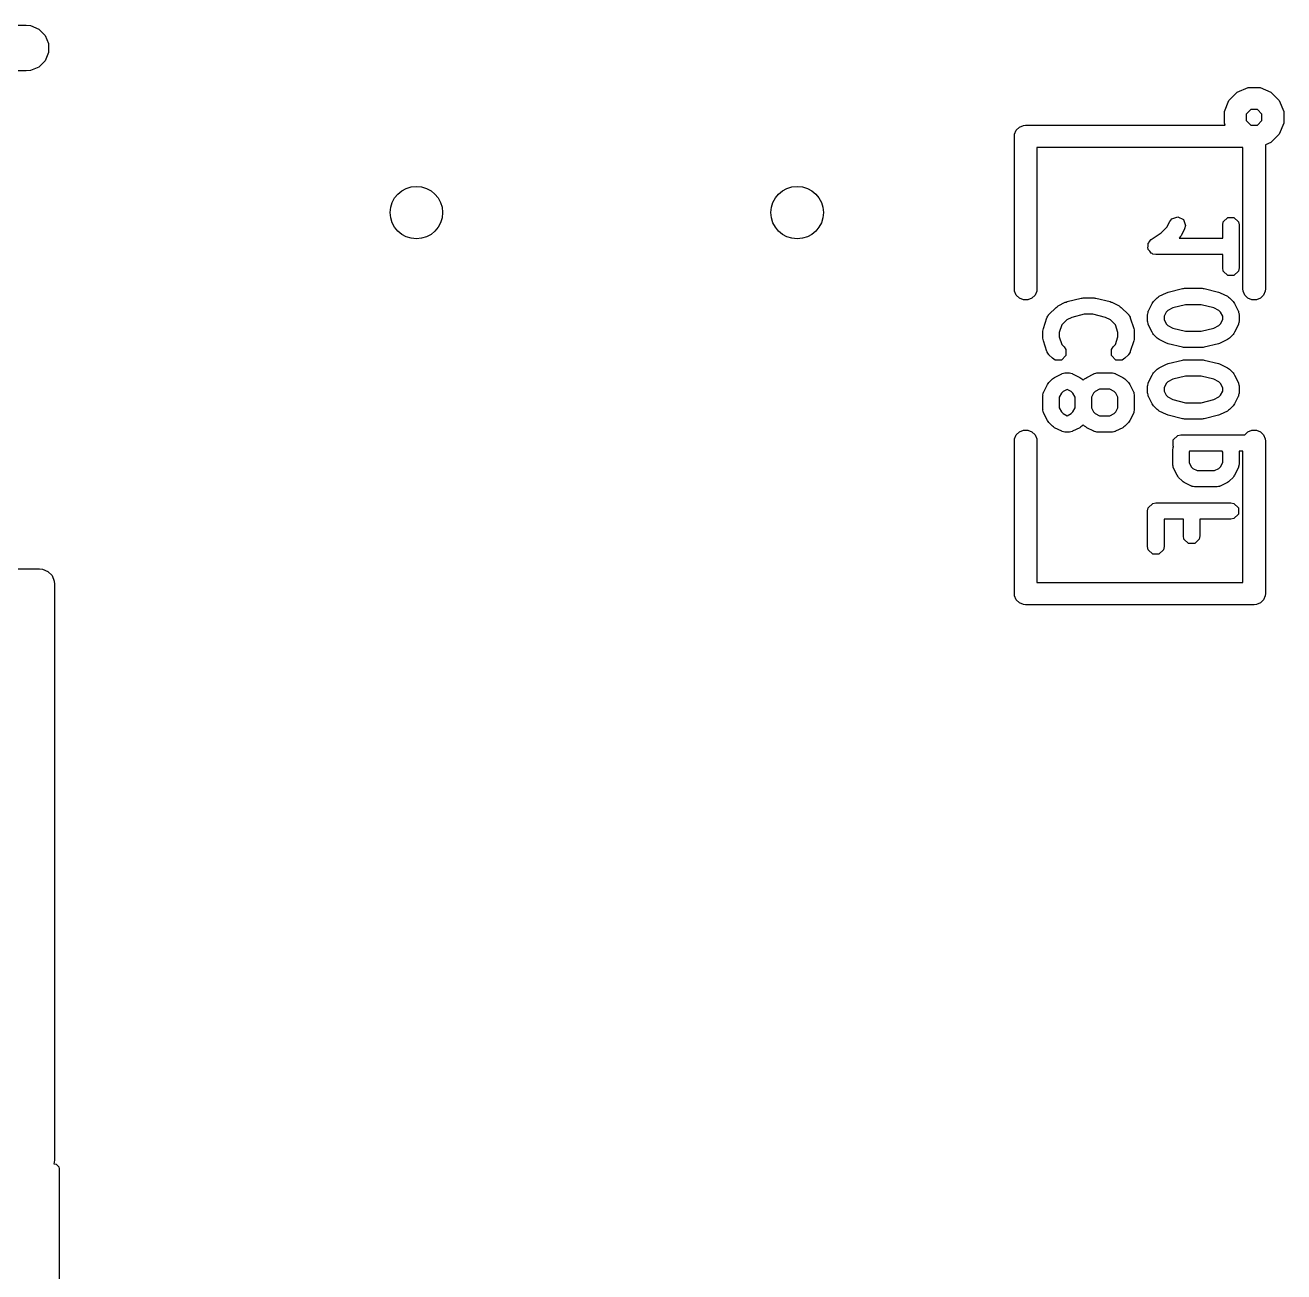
# Model space of a CAD drawing. Extents: x 0.09 to 1.86, y 0.03 to 1.46.
# Drawn here: x 1.2473 to 1.5778, y 0.752 to 1.0792 of the extents above; entities that cross this region are included whole.
import ezdxf

# ---------------------------------------------------------------- set-up
doc = ezdxf.new("R2010")
doc.units = 0
doc.header["$MEASUREMENT"] = 0
doc.layers.add('BLACK', color=7, linetype='CONTINUOUS')

msp = doc.modelspace()

# ---------------------------------------------------------------- linework, layer by layer
at = {"layer": 'BLACK', "linetype": 'CONTINUOUS'}
for p, q in [((1.23068, 1.0792), (1.24753, 1.0792)), ((1.24753, 1.0792), (1.2487, 1.07908)), ((1.2487, 1.07908), (1.25087, 1.07819)), ((1.25087, 1.07819), (1.25252, 1.07653)), ((1.25252, 1.07653), (1.25342, 1.07437)), ((1.25342, 1.07437), (1.25342, 1.07203)), ((1.25342, 1.07203), (1.25252, 1.06987)), ((1.25087, 1.06821), (1.2487, 1.06732)), ((1.25252, 1.06987), (1.25087, 1.06821)), ((1.24753, 1.0672), (1.23068, 1.0672)), ((1.2487, 1.06732), (1.24753, 1.0672)), ((1.56339, 1.05942), (1.56558, 1.06161)), ((1.56558, 1.06161), (1.56845, 1.0628)), ((1.56845, 1.0628), (1.57155, 1.0628)), ((1.57155, 1.0628), (1.57442, 1.06161)), ((1.57442, 1.06161), (1.57661, 1.05942)), ((1.5622, 1.05655), (1.56339, 1.05942)), ((1.57661, 1.05942), (1.5778, 1.05655)), ((1.5622, 1.05585), (1.5622, 1.05655)), ((1.5622, 1.05345), (1.5622, 1.05585)), ((1.56915, 1.05705), (1.56795, 1.05585)), ((1.56795, 1.05585), (1.56795, 1.05415)), ((1.57085, 1.05705), (1.56915, 1.05705)), ((1.57205, 1.05585), (1.57085, 1.05705)), ((1.57205, 1.05415), (1.57205, 1.05585)), ((1.5778, 1.05655), (1.5778, 1.05345)), ((1.5071, 1.05058), (1.50754, 1.05164)), ((1.50754, 1.05164), (1.50836, 1.05246)), ((1.50836, 1.05246), (1.50942, 1.0529)), ((1.50942, 1.0529), (1.51, 1.05295)), ((1.51, 1.05295), (1.56241, 1.05295)), ((1.56241, 1.05295), (1.5622, 1.05345)), ((1.56795, 1.05415), (1.56915, 1.05295)), ((1.56915, 1.05295), (1.57085, 1.05295)), ((1.57085, 1.05295), (1.57205, 1.05415)), ((1.5778, 1.05345), (1.57661, 1.05058)), ((1.50705, 1.05), (1.5071, 1.05058)), ((1.50705, 1.01), (1.50705, 1.05)), ((1.57442, 1.04839), (1.57295, 1.04778)), ((1.57661, 1.05058), (1.57442, 1.04839)), ((1.56705, 1.04705), (1.51295, 1.04705)), ((1.51295, 1.04705), (1.51295, 1.01)), ((1.56705, 1.01), (1.56705, 1.04705)), ((1.57295, 1.04778), (1.57295, 1.01)), ((1.5479, 1.02771), (1.54841, 1.02837)), ((1.54841, 1.02837), (1.54997, 1.02889)), ((1.54997, 1.02889), (1.55144, 1.02815)), ((1.55144, 1.02815), (1.55196, 1.02659)), ((1.5619, 1.02757), (1.56307, 1.02873)), ((1.56307, 1.02873), (1.56471, 1.02873)), ((1.56471, 1.02873), (1.56588, 1.02757)), ((1.543, 1.02291), (1.54563, 1.02466)), ((1.54563, 1.02466), (1.54711, 1.02614)), ((1.54711, 1.02614), (1.5479, 1.02771)), ((1.55174, 1.02578), (1.5508, 1.02391)), ((1.55196, 1.02659), (1.55174, 1.02578)), ((1.56174, 1.02675), (1.5619, 1.02757)), ((1.56174, 1.02327), (1.56174, 1.02675)), ((1.56588, 1.02757), (1.56604, 1.02675)), ((1.56604, 1.02675), (1.56604, 1.01549)), ((1.5422, 1.02194), (1.54236, 1.0221)), ((1.5422, 1.02131), (1.5422, 1.02194)), ((1.54236, 1.0221), (1.5424, 1.02231)), ((1.5424, 1.02231), (1.543, 1.02291)), ((1.5504, 1.02335), (1.55032, 1.02327)), ((1.55032, 1.02327), (1.56174, 1.02327)), ((1.55059, 1.02364), (1.5504, 1.02335)), ((1.5508, 1.02391), (1.55059, 1.02364)), ((1.54208, 1.0207), (1.5422, 1.02131)), ((1.5422, 1.02052), (1.54208, 1.0207)), ((1.5422, 1.02029), (1.5422, 1.02052)), ((1.54265, 1.01985), (1.5422, 1.02029)), ((1.54299, 1.01933), (1.54265, 1.01985)), ((1.54321, 1.01929), (1.54299, 1.01933)), ((1.54337, 1.01913), (1.54321, 1.01929)), ((1.54419, 1.01897), (1.54337, 1.01913)), ((1.56174, 1.01897), (1.54419, 1.01897)), ((1.56174, 1.01549), (1.56174, 1.01897)), ((1.5619, 1.01467), (1.56174, 1.01549)), ((1.56604, 1.01549), (1.56588, 1.01467)), ((1.56307, 1.0135), (1.5619, 1.01467)), ((1.56471, 1.0135), (1.56307, 1.0135)), ((1.56588, 1.01467), (1.56471, 1.0135)), ((1.5071, 1.00942), (1.50705, 1.01)), ((1.50754, 1.00836), (1.5071, 1.00942)), ((1.50836, 1.00754), (1.50754, 1.00836)), ((1.51246, 1.00836), (1.51164, 1.00754)), ((1.5129, 1.00942), (1.51246, 1.00836)), ((1.51295, 1.01), (1.5129, 1.00942)), ((1.5451, 1.00803), (1.54698, 1.00897)), ((1.54698, 1.00897), (1.54721, 1.00903)), ((1.54721, 1.00903), (1.54742, 1.00913)), ((1.54742, 1.00913), (1.55117, 1.01007)), ((1.55117, 1.01007), (1.55144, 1.01008)), ((1.55144, 1.01008), (1.55169, 1.01013)), ((1.55169, 1.01013), (1.55639, 1.01013)), ((1.55639, 1.01013), (1.55664, 1.01008)), ((1.55664, 1.01008), (1.55691, 1.01007)), ((1.55691, 1.01007), (1.56066, 1.00913)), ((1.56066, 1.00913), (1.56087, 1.00903)), ((1.56087, 1.00903), (1.5611, 1.00897)), ((1.5611, 1.00897), (1.56298, 1.00803)), ((1.5671, 1.00942), (1.56705, 1.01)), ((1.56754, 1.00836), (1.5671, 1.00942)), ((1.56836, 1.00754), (1.56754, 1.00836)), ((1.57246, 1.00836), (1.57164, 1.00754)), ((1.5729, 1.00942), (1.57246, 1.00836)), ((1.57295, 1.01), (1.5729, 1.00942)), ((1.50942, 1.0071), (1.50836, 1.00754)), ((1.51058, 1.0071), (1.50942, 1.0071)), ((1.51164, 1.00754), (1.51058, 1.0071)), ((1.51611, 1.00325), (1.51798, 1.00512)), ((1.51798, 1.00512), (1.51827, 1.00531)), ((1.51827, 1.00531), (1.51854, 1.00553)), ((1.51854, 1.00553), (1.52042, 1.00646)), ((1.52042, 1.00646), (1.52065, 1.00653)), ((1.52065, 1.00653), (1.52086, 1.00663)), ((1.52086, 1.00663), (1.52461, 1.00756)), ((1.52461, 1.00756), (1.52487, 1.00758)), ((1.52487, 1.00758), (1.52513, 1.00763)), ((1.52513, 1.00763), (1.52795, 1.00763)), ((1.52795, 1.00763), (1.52821, 1.00758)), ((1.52821, 1.00758), (1.52847, 1.00756)), ((1.52847, 1.00756), (1.53222, 1.00663)), ((1.53222, 1.00663), (1.53243, 1.00653)), ((1.53243, 1.00653), (1.53266, 1.00646)), ((1.53266, 1.00646), (1.53454, 1.00553)), ((1.53454, 1.00553), (1.53481, 1.00531)), ((1.53481, 1.00531), (1.5351, 1.00512)), ((1.5351, 1.00512), (1.53697, 1.00325)), ((1.54227, 1.00425), (1.54321, 1.00613)), ((1.54321, 1.00613), (1.54342, 1.0064)), ((1.54342, 1.0064), (1.54361, 1.00669)), ((1.54361, 1.00669), (1.54455, 1.00763)), ((1.54455, 1.00763), (1.54483, 1.00782)), ((1.54483, 1.00782), (1.5451, 1.00803)), ((1.54869, 1.00502), (1.54734, 1.00434)), ((1.55196, 1.00583), (1.54869, 1.00502)), ((1.55612, 1.00583), (1.55196, 1.00583)), ((1.55939, 1.00502), (1.55612, 1.00583)), ((1.56074, 1.00434), (1.55939, 1.00502)), ((1.56298, 1.00803), (1.56325, 1.00782)), ((1.56325, 1.00782), (1.56353, 1.00763)), ((1.56353, 1.00763), (1.56447, 1.00669)), ((1.56447, 1.00669), (1.56466, 1.0064)), ((1.56466, 1.0064), (1.56487, 1.00613)), ((1.56487, 1.00613), (1.56581, 1.00425)), ((1.56942, 1.0071), (1.56836, 1.00754)), ((1.57058, 1.0071), (1.56942, 1.0071)), ((1.57164, 1.00754), (1.57058, 1.0071)), ((1.51465, 0.99959), (1.51559, 1.00241)), ((1.51559, 1.00241), (1.51564, 1.0025)), ((1.51564, 1.00255), (1.51583, 1.00284)), ((1.51564, 1.0025), (1.51564, 1.00255)), ((1.51583, 1.00284), (1.516, 1.00313)), ((1.516, 1.00313), (1.51605, 1.00316)), ((1.51605, 1.00316), (1.51611, 1.00325)), ((1.52078, 1.00184), (1.51951, 1.00056)), ((1.52213, 1.00251), (1.52078, 1.00184)), ((1.5254, 1.00333), (1.52213, 1.00251)), ((1.52768, 1.00333), (1.5254, 1.00333)), ((1.53095, 1.00251), (1.52768, 1.00333)), ((1.5323, 1.00184), (1.53095, 1.00251)), ((1.53357, 1.00056), (1.5323, 1.00184)), ((1.53697, 1.00325), (1.53703, 1.00316)), ((1.53703, 1.00316), (1.53708, 1.00313)), ((1.53708, 1.00313), (1.53725, 1.00284)), ((1.53725, 1.00284), (1.53744, 1.00255)), ((1.53744, 1.00255), (1.53744, 1.0025)), ((1.53744, 1.0025), (1.53749, 1.00241)), ((1.53749, 1.00241), (1.53843, 0.99959)), ((1.54204, 1.00329), (1.54206, 1.0034)), ((1.54204, 1.00142), (1.54204, 1.00329)), ((1.54205, 1.00345), (1.54214, 1.00378)), ((1.54206, 1.0034), (1.54205, 1.00345)), ((1.54214, 1.00378), (1.5422, 1.00412)), ((1.5422, 1.00412), (1.54224, 1.00415)), ((1.54224, 1.00415), (1.54227, 1.00425)), ((1.5469, 1.0039), (1.54634, 1.00279)), ((1.54634, 1.00279), (1.54634, 1.00192)), ((1.54634, 1.00192), (1.5469, 1.00081)), ((1.54734, 1.00434), (1.5469, 1.0039)), ((1.56118, 1.0039), (1.56074, 1.00434)), ((1.56174, 1.00279), (1.56118, 1.0039)), ((1.56118, 1.00081), (1.56174, 1.00192)), ((1.56174, 1.00192), (1.56174, 1.00279)), ((1.56581, 1.00425), (1.56584, 1.00415)), ((1.56584, 1.00415), (1.56588, 1.00412)), ((1.56588, 1.00412), (1.56594, 1.00378)), ((1.56594, 1.00378), (1.56603, 1.00345)), ((1.56603, 1.00345), (1.56602, 1.0034)), ((1.56602, 1.0034), (1.56604, 1.00329)), ((1.56604, 1.00329), (1.56604, 1.00142)), ((1.51454, 0.99891), (1.51461, 0.99925)), ((1.51454, 0.99704), (1.51454, 0.99891)), ((1.51461, 0.99925), (1.51465, 0.99959)), ((1.51951, 1.00056), (1.51884, 0.99856)), ((1.51884, 0.99856), (1.51884, 0.99738)), ((1.53424, 0.99856), (1.53357, 1.00056)), ((1.53424, 0.99738), (1.53424, 0.99856)), ((1.53843, 0.99959), (1.53847, 0.99925)), ((1.53847, 0.99925), (1.53854, 0.99891)), ((1.53854, 0.99891), (1.53854, 0.99704)), ((1.54206, 1.00131), (1.54204, 1.00142)), ((1.54205, 1.00126), (1.54206, 1.00131)), ((1.54214, 1.00093), (1.54205, 1.00126)), ((1.5422, 1.00059), (1.54214, 1.00093)), ((1.54224, 1.00056), (1.5422, 1.00059)), ((1.54227, 1.00046), (1.54224, 1.00056)), ((1.54321, 0.99858), (1.54227, 1.00046)), ((1.54342, 0.99831), (1.54321, 0.99858)), ((1.54361, 0.99802), (1.54342, 0.99831)), ((1.5469, 1.00081), (1.54734, 1.00037)), ((1.54734, 1.00037), (1.54869, 0.99969)), ((1.54869, 0.99969), (1.55196, 0.99888)), ((1.55196, 0.99888), (1.55612, 0.99888)), ((1.55612, 0.99888), (1.55939, 0.99969)), ((1.55939, 0.99969), (1.56074, 1.00037)), ((1.56074, 1.00037), (1.56118, 1.00081)), ((1.56466, 0.99831), (1.56447, 0.99802)), ((1.56487, 0.99858), (1.56466, 0.99831)), ((1.56581, 1.00046), (1.56487, 0.99858)), ((1.56584, 1.00056), (1.56581, 1.00046)), ((1.56588, 1.00059), (1.56584, 1.00056)), ((1.56594, 1.00093), (1.56588, 1.00059)), ((1.56603, 1.00126), (1.56594, 1.00093)), ((1.56604, 1.00142), (1.56602, 1.00131)), ((1.56602, 1.00131), (1.56603, 1.00126)), ((1.51461, 0.9967), (1.51454, 0.99704)), ((1.51465, 0.99636), (1.51461, 0.9967)), ((1.51559, 0.99354), (1.51465, 0.99636)), ((1.51884, 0.99738), (1.51951, 0.99538)), ((1.51951, 0.99538), (1.52009, 0.9948)), ((1.53299, 0.9948), (1.53357, 0.99538)), ((1.53357, 0.99538), (1.53424, 0.99738)), ((1.53843, 0.99636), (1.53749, 0.99354)), ((1.53847, 0.9967), (1.53843, 0.99636)), ((1.53854, 0.99704), (1.53847, 0.9967)), ((1.54455, 0.99708), (1.54361, 0.99802)), ((1.54483, 0.99689), (1.54455, 0.99708)), ((1.5451, 0.99668), (1.54483, 0.99689)), ((1.54698, 0.99574), (1.5451, 0.99668)), ((1.54721, 0.99568), (1.54698, 0.99574)), ((1.54742, 0.99558), (1.54721, 0.99568)), ((1.55117, 0.99464), (1.54742, 0.99558)), ((1.56066, 0.99558), (1.55691, 0.99464)), ((1.56087, 0.99568), (1.56066, 0.99558)), ((1.5611, 0.99574), (1.56087, 0.99568)), ((1.56298, 0.99668), (1.5611, 0.99574)), ((1.56325, 0.99689), (1.56298, 0.99668)), ((1.56353, 0.99708), (1.56325, 0.99689)), ((1.56447, 0.99802), (1.56353, 0.99708)), ((1.51564, 0.99345), (1.51559, 0.99354)), ((1.51564, 0.9934), (1.51564, 0.99345)), ((1.51583, 0.99311), (1.51564, 0.9934)), ((1.516, 0.99281), (1.51583, 0.99311)), ((1.51605, 0.99279), (1.516, 0.99281)), ((1.51611, 0.9927), (1.51605, 0.99279)), ((1.51705, 0.99176), (1.51611, 0.9927)), ((1.51774, 0.9913), (1.51705, 0.99176)), ((1.52055, 0.99246), (1.51939, 0.9913)), ((1.52009, 0.9948), (1.52055, 0.99411)), ((1.52055, 0.99411), (1.52055, 0.99246)), ((1.53253, 0.99411), (1.53299, 0.9948)), ((1.53253, 0.99246), (1.53253, 0.99411)), ((1.53369, 0.9913), (1.53253, 0.99246)), ((1.53603, 0.99176), (1.53534, 0.9913)), ((1.53697, 0.9927), (1.53603, 0.99176)), ((1.53703, 0.99279), (1.53697, 0.9927)), ((1.53708, 0.99281), (1.53703, 0.99279)), ((1.53725, 0.99311), (1.53708, 0.99281)), ((1.53744, 0.9934), (1.53725, 0.99311)), ((1.53749, 0.99354), (1.53744, 0.99345)), ((1.53744, 0.99345), (1.53744, 0.9934)), ((1.55144, 0.99463), (1.55117, 0.99464)), ((1.55169, 0.99458), (1.55144, 0.99463)), ((1.55639, 0.99458), (1.55169, 0.99458)), ((1.55664, 0.99463), (1.55639, 0.99458)), ((1.55691, 0.99464), (1.55664, 0.99463)), ((1.51939, 0.9913), (1.51774, 0.9913)), ((1.53534, 0.9913), (1.53369, 0.9913)), ((1.54361, 0.98793), (1.54455, 0.98887)), ((1.54455, 0.98887), (1.54483, 0.98906)), ((1.54483, 0.98906), (1.5451, 0.98927)), ((1.5451, 0.98927), (1.54698, 0.99021)), ((1.54698, 0.99021), (1.54721, 0.99027)), ((1.54721, 0.99027), (1.54742, 0.99037)), ((1.54742, 0.99037), (1.55117, 0.99131)), ((1.55117, 0.99131), (1.55144, 0.99132)), ((1.55144, 0.99132), (1.55169, 0.99137)), ((1.55169, 0.99137), (1.55639, 0.99137)), ((1.55639, 0.99137), (1.55664, 0.99132)), ((1.55664, 0.99132), (1.55691, 0.99131)), ((1.55691, 0.99131), (1.56066, 0.99037)), ((1.56066, 0.99037), (1.56087, 0.99027)), ((1.56087, 0.99027), (1.5611, 0.99021)), ((1.5611, 0.99021), (1.56298, 0.98927)), ((1.56298, 0.98927), (1.56325, 0.98906)), ((1.56325, 0.98906), (1.56353, 0.98887)), ((1.56353, 0.98887), (1.56447, 0.98793)), ((1.51571, 0.98486), (1.51592, 0.98514)), ((1.51592, 0.98514), (1.51611, 0.98542)), ((1.51611, 0.98542), (1.51705, 0.98636)), ((1.51705, 0.98636), (1.51733, 0.98655)), ((1.51733, 0.98655), (1.5176, 0.98676)), ((1.5176, 0.98676), (1.51948, 0.9877)), ((1.51948, 0.9877), (1.51958, 0.98773)), ((1.51958, 0.98773), (1.51962, 0.98776)), ((1.51962, 0.98776), (1.51996, 0.98783)), ((1.51996, 0.98783), (1.52029, 0.98792)), ((1.52029, 0.98792), (1.52034, 0.98791)), ((1.52034, 0.98791), (1.52044, 0.98793)), ((1.52044, 0.98793), (1.52138, 0.98793)), ((1.52138, 0.98793), (1.52149, 0.98791)), ((1.52149, 0.98791), (1.52153, 0.98792)), ((1.52153, 0.98792), (1.52187, 0.98783)), ((1.52187, 0.98783), (1.5222, 0.98776)), ((1.5222, 0.98776), (1.52224, 0.98773)), ((1.52224, 0.98773), (1.52234, 0.9877)), ((1.52234, 0.9877), (1.52422, 0.98676)), ((1.52422, 0.98676), (1.52449, 0.98655)), ((1.52449, 0.98655), (1.52478, 0.98636)), ((1.52478, 0.98636), (1.52513, 0.986)), ((1.52513, 0.986), (1.52549, 0.98636)), ((1.52549, 0.98636), (1.52578, 0.98655)), ((1.52578, 0.98655), (1.52605, 0.98676)), ((1.52605, 0.98676), (1.52792, 0.9877)), ((1.52792, 0.9877), (1.52803, 0.98773)), ((1.52803, 0.98773), (1.52806, 0.98776)), ((1.52806, 0.98776), (1.5284, 0.98783)), ((1.5284, 0.98783), (1.52873, 0.98792)), ((1.52873, 0.98792), (1.52878, 0.98791)), ((1.52878, 0.98791), (1.52889, 0.98793)), ((1.52889, 0.98793), (1.53264, 0.98793)), ((1.53264, 0.98793), (1.53274, 0.98791)), ((1.53274, 0.98791), (1.53279, 0.98792)), ((1.53279, 0.98792), (1.53312, 0.98783)), ((1.53312, 0.98783), (1.53346, 0.98776)), ((1.53346, 0.98776), (1.5335, 0.98773)), ((1.5335, 0.98773), (1.5336, 0.9877)), ((1.5336, 0.9877), (1.53548, 0.98676)), ((1.53548, 0.98676), (1.53575, 0.98655)), ((1.53575, 0.98655), (1.53603, 0.98636)), ((1.53603, 0.98636), (1.53697, 0.98542)), ((1.53697, 0.98542), (1.53716, 0.98514)), ((1.53716, 0.98514), (1.53737, 0.98486)), ((1.54205, 0.98468), (1.54214, 0.98502)), ((1.54214, 0.98502), (1.5422, 0.98535)), ((1.5422, 0.98535), (1.54224, 0.98539)), ((1.54224, 0.98539), (1.54227, 0.98549)), ((1.54227, 0.98549), (1.54321, 0.98737)), ((1.54321, 0.98737), (1.54342, 0.98764)), ((1.54342, 0.98764), (1.54361, 0.98793)), ((1.5469, 0.98513), (1.54634, 0.98402)), ((1.54734, 0.98558), (1.5469, 0.98513)), ((1.54869, 0.98625), (1.54734, 0.98558)), ((1.55196, 0.98707), (1.54869, 0.98625)), ((1.55612, 0.98707), (1.55196, 0.98707)), ((1.55939, 0.98625), (1.55612, 0.98707)), ((1.56074, 0.98558), (1.55939, 0.98625)), ((1.56118, 0.98513), (1.56074, 0.98558)), ((1.56174, 0.98402), (1.56118, 0.98513)), ((1.56447, 0.98793), (1.56466, 0.98764)), ((1.56466, 0.98764), (1.56487, 0.98737)), ((1.56487, 0.98737), (1.56581, 0.98549)), ((1.56581, 0.98549), (1.56584, 0.98539)), ((1.56584, 0.98539), (1.56588, 0.98535)), ((1.56588, 0.98535), (1.56594, 0.98502)), ((1.56594, 0.98502), (1.56603, 0.98468)), ((1.51454, 0.98203), (1.51456, 0.98213)), ((1.51454, 0.97827), (1.51454, 0.98203)), ((1.51455, 0.98218), (1.51464, 0.98251)), ((1.51456, 0.98213), (1.51455, 0.98218)), ((1.51464, 0.98251), (1.5147, 0.98285)), ((1.5147, 0.98285), (1.51474, 0.98288)), ((1.51474, 0.98288), (1.51477, 0.98299)), ((1.51477, 0.98299), (1.51571, 0.98486)), ((1.5194, 0.98263), (1.51884, 0.98152)), ((1.51984, 0.98307), (1.5194, 0.98263)), ((1.52091, 0.98361), (1.51984, 0.98307)), ((1.52198, 0.98307), (1.52091, 0.98361)), ((1.52243, 0.98263), (1.52198, 0.98307)), ((1.52298, 0.98152), (1.52243, 0.98263)), ((1.52784, 0.98263), (1.52728, 0.98152)), ((1.52828, 0.98307), (1.52784, 0.98263)), ((1.52939, 0.98363), (1.52828, 0.98307)), ((1.53213, 0.98363), (1.52939, 0.98363)), ((1.53324, 0.98307), (1.53213, 0.98363)), ((1.53368, 0.98263), (1.53324, 0.98307)), ((1.53424, 0.98152), (1.53368, 0.98263)), ((1.53737, 0.98486), (1.53831, 0.98299)), ((1.53831, 0.98299), (1.53834, 0.98288)), ((1.53834, 0.98288), (1.53838, 0.98285)), ((1.53838, 0.98285), (1.53844, 0.98251)), ((1.53844, 0.98251), (1.53853, 0.98218)), ((1.53853, 0.98218), (1.53852, 0.98213)), ((1.53852, 0.98213), (1.53854, 0.98203)), ((1.53854, 0.98203), (1.53854, 0.97827)), ((1.54204, 0.98453), (1.54206, 0.98464)), ((1.54204, 0.98265), (1.54204, 0.98453)), ((1.54206, 0.98255), (1.54204, 0.98265)), ((1.54206, 0.98464), (1.54205, 0.98468)), ((1.54205, 0.9825), (1.54206, 0.98255)), ((1.54214, 0.98217), (1.54205, 0.9825)), ((1.5422, 0.98183), (1.54214, 0.98217)), ((1.54224, 0.9818), (1.5422, 0.98183)), ((1.54227, 0.98169), (1.54224, 0.9818)), ((1.54321, 0.97982), (1.54227, 0.98169)), ((1.54634, 0.98402), (1.54634, 0.98316)), ((1.54634, 0.98316), (1.5469, 0.98205)), ((1.5469, 0.98205), (1.54734, 0.98161)), ((1.56074, 0.98161), (1.56118, 0.98205)), ((1.56118, 0.98205), (1.56174, 0.98316)), ((1.56174, 0.98316), (1.56174, 0.98402)), ((1.56581, 0.98169), (1.56487, 0.97982)), ((1.56584, 0.9818), (1.56581, 0.98169)), ((1.56588, 0.98183), (1.56584, 0.9818)), ((1.56594, 0.98217), (1.56588, 0.98183)), ((1.56603, 0.9825), (1.56594, 0.98217)), ((1.56603, 0.98468), (1.56602, 0.98464)), ((1.56602, 0.98464), (1.56604, 0.98453)), ((1.56604, 0.98265), (1.56602, 0.98255)), ((1.56602, 0.98255), (1.56603, 0.9825)), ((1.56604, 0.98453), (1.56604, 0.98265)), ((1.51884, 0.98152), (1.51884, 0.97878)), ((1.51884, 0.97878), (1.5194, 0.97767)), ((1.52243, 0.97767), (1.52298, 0.97878)), ((1.52298, 0.97878), (1.52298, 0.98152)), ((1.52728, 0.98152), (1.52728, 0.97878)), ((1.52728, 0.97878), (1.52784, 0.97767)), ((1.53368, 0.97767), (1.53424, 0.97878)), ((1.53424, 0.97878), (1.53424, 0.98152)), ((1.54342, 0.97954), (1.54321, 0.97982)), ((1.54361, 0.97926), (1.54342, 0.97954)), ((1.54455, 0.97832), (1.54361, 0.97926)), ((1.54734, 0.98161), (1.54869, 0.98093)), ((1.54869, 0.98093), (1.55196, 0.98011)), ((1.55196, 0.98011), (1.55612, 0.98011)), ((1.55612, 0.98011), (1.55939, 0.98093)), ((1.55939, 0.98093), (1.56074, 0.98161)), ((1.56447, 0.97926), (1.56353, 0.97832)), ((1.56466, 0.97954), (1.56447, 0.97926)), ((1.56487, 0.97982), (1.56466, 0.97954)), ((1.51456, 0.97817), (1.51454, 0.97827)), ((1.51455, 0.97812), (1.51456, 0.97817)), ((1.51464, 0.97779), (1.51455, 0.97812)), ((1.5147, 0.97745), (1.51464, 0.97779)), ((1.51474, 0.97742), (1.5147, 0.97745)), ((1.51477, 0.97731), (1.51474, 0.97742)), ((1.51571, 0.97544), (1.51477, 0.97731)), ((1.51592, 0.97516), (1.51571, 0.97544)), ((1.51611, 0.97488), (1.51592, 0.97516)), ((1.5194, 0.97767), (1.51984, 0.97723)), ((1.51984, 0.97723), (1.52091, 0.97669)), ((1.52091, 0.97669), (1.52198, 0.97723)), ((1.52198, 0.97723), (1.52243, 0.97767)), ((1.52784, 0.97767), (1.52828, 0.97723)), ((1.52828, 0.97723), (1.52939, 0.97667)), ((1.52939, 0.97667), (1.53213, 0.97667)), ((1.53213, 0.97667), (1.53324, 0.97723)), ((1.53324, 0.97723), (1.53368, 0.97767)), ((1.53716, 0.97516), (1.53697, 0.97488)), ((1.53737, 0.97544), (1.53716, 0.97516)), ((1.53831, 0.97731), (1.53737, 0.97544)), ((1.53834, 0.97742), (1.53831, 0.97731)), ((1.53838, 0.97745), (1.53834, 0.97742)), ((1.53844, 0.97779), (1.53838, 0.97745)), ((1.53853, 0.97812), (1.53844, 0.97779)), ((1.53854, 0.97827), (1.53852, 0.97817)), ((1.53852, 0.97817), (1.53853, 0.97812)), ((1.54483, 0.97813), (1.54455, 0.97832)), ((1.5451, 0.97792), (1.54483, 0.97813)), ((1.54698, 0.97698), (1.5451, 0.97792)), ((1.54721, 0.97692), (1.54698, 0.97698)), ((1.54742, 0.97682), (1.54721, 0.97692)), ((1.55117, 0.97588), (1.54742, 0.97682)), ((1.55144, 0.97587), (1.55117, 0.97588)), ((1.55169, 0.97581), (1.55144, 0.97587)), ((1.55639, 0.97581), (1.55169, 0.97581)), ((1.55664, 0.97587), (1.55639, 0.97581)), ((1.55691, 0.97588), (1.55664, 0.97587)), ((1.56066, 0.97682), (1.55691, 0.97588)), ((1.56087, 0.97692), (1.56066, 0.97682)), ((1.5611, 0.97698), (1.56087, 0.97692)), ((1.56298, 0.97792), (1.5611, 0.97698)), ((1.56325, 0.97813), (1.56298, 0.97792)), ((1.56353, 0.97832), (1.56325, 0.97813)), ((1.50754, 0.97164), (1.50836, 0.97246)), ((1.50836, 0.97246), (1.50942, 0.9729)), ((1.50942, 0.9729), (1.51058, 0.9729)), ((1.51058, 0.9729), (1.51164, 0.97246)), ((1.51164, 0.97246), (1.51246, 0.97164)), ((1.51705, 0.97394), (1.51611, 0.97488)), ((1.51733, 0.97375), (1.51705, 0.97394)), ((1.5176, 0.97354), (1.51733, 0.97375)), ((1.51948, 0.9726), (1.5176, 0.97354)), ((1.51958, 0.97257), (1.51948, 0.9726)), ((1.51962, 0.97254), (1.51958, 0.97257)), ((1.51996, 0.97247), (1.51962, 0.97254)), ((1.52029, 0.97238), (1.51996, 0.97247)), ((1.52034, 0.97239), (1.52029, 0.97238)), ((1.52044, 0.97237), (1.52034, 0.97239)), ((1.52138, 0.97237), (1.52044, 0.97237)), ((1.52149, 0.97239), (1.52138, 0.97237)), ((1.52153, 0.97238), (1.52149, 0.97239)), ((1.52187, 0.97247), (1.52153, 0.97238)), ((1.5222, 0.97254), (1.52187, 0.97247)), ((1.52224, 0.97257), (1.5222, 0.97254)), ((1.52234, 0.9726), (1.52224, 0.97257)), ((1.52422, 0.97354), (1.52234, 0.9726)), ((1.52449, 0.97375), (1.52422, 0.97354)), ((1.52478, 0.97394), (1.52449, 0.97375)), ((1.52513, 0.9743), (1.52478, 0.97394)), ((1.52549, 0.97394), (1.52513, 0.9743)), ((1.52578, 0.97375), (1.52549, 0.97394)), ((1.52605, 0.97354), (1.52578, 0.97375)), ((1.52792, 0.9726), (1.52605, 0.97354)), ((1.52803, 0.97257), (1.52792, 0.9726)), ((1.52806, 0.97254), (1.52803, 0.97257)), ((1.5284, 0.97247), (1.52806, 0.97254)), ((1.52873, 0.97238), (1.5284, 0.97247)), ((1.52878, 0.97239), (1.52873, 0.97238)), ((1.52889, 0.97237), (1.52878, 0.97239)), ((1.53264, 0.97237), (1.52889, 0.97237)), ((1.53274, 0.97239), (1.53264, 0.97237)), ((1.53279, 0.97238), (1.53274, 0.97239)), ((1.53312, 0.97247), (1.53279, 0.97238)), ((1.53346, 0.97254), (1.53312, 0.97247)), ((1.5335, 0.97257), (1.53346, 0.97254)), ((1.5336, 0.9726), (1.5335, 0.97257)), ((1.53548, 0.97354), (1.5336, 0.9726)), ((1.53575, 0.97375), (1.53548, 0.97354)), ((1.53603, 0.97394), (1.53575, 0.97375)), ((1.53697, 0.97488), (1.53603, 0.97394)), ((1.56758, 0.97167), (1.56836, 0.97246)), ((1.56836, 0.97246), (1.56942, 0.9729)), ((1.56942, 0.9729), (1.57058, 0.9729)), ((1.57058, 0.9729), (1.57164, 0.97246)), ((1.57164, 0.97246), (1.57246, 0.97164)), ((1.50705, 0.97), (1.5071, 0.97058)), ((1.50705, 0.93), (1.50705, 0.97)), ((1.5071, 0.97058), (1.50754, 0.97164)), ((1.51246, 0.97164), (1.5129, 0.97058)), ((1.5129, 0.97058), (1.51295, 0.97)), ((1.51295, 0.97), (1.51295, 0.93295)), ((1.5487, 0.96813), (1.54877, 0.96847)), ((1.54877, 0.97034), (1.54993, 0.97151)), ((1.54877, 0.9687), (1.54877, 0.97034)), ((1.54884, 0.96863), (1.54877, 0.9687)), ((1.54877, 0.96847), (1.54881, 0.9685)), ((1.54881, 0.9685), (1.54883, 0.96861)), ((1.54883, 0.96861), (1.54884, 0.96863)), ((1.54993, 0.97151), (1.55076, 0.97167)), ((1.55076, 0.97167), (1.56758, 0.97167)), ((1.57246, 0.97164), (1.5729, 0.97058)), ((1.5729, 0.97058), (1.57295, 0.97)), ((1.57295, 0.97), (1.57295, 0.93)), ((1.54861, 0.9678), (1.5487, 0.96813)), ((1.54863, 0.96775), (1.54861, 0.9678)), ((1.54861, 0.96765), (1.54863, 0.96775)), ((1.54861, 0.96389), (1.54861, 0.96765)), ((1.55302, 0.96737), (1.55291, 0.96714)), ((1.55291, 0.96714), (1.55291, 0.9644)), ((1.56162, 0.96737), (1.55302, 0.96737)), ((1.56174, 0.96714), (1.56162, 0.96737)), ((1.56174, 0.9644), (1.56174, 0.96714)), ((1.56705, 0.96737), (1.56604, 0.96737)), ((1.56604, 0.96737), (1.56604, 0.96389)), ((1.56705, 0.93295), (1.56705, 0.96737)), ((1.54863, 0.96379), (1.54861, 0.96389)), ((1.54861, 0.96374), (1.54863, 0.96379)), ((1.5487, 0.96341), (1.54861, 0.96374)), ((1.54877, 0.96307), (1.5487, 0.96341)), ((1.54881, 0.96304), (1.54877, 0.96307)), ((1.54883, 0.96293), (1.54881, 0.96304)), ((1.54977, 0.96106), (1.54883, 0.96293)), ((1.55291, 0.9644), (1.55346, 0.96329)), ((1.55346, 0.96329), (1.55391, 0.96285)), ((1.55391, 0.96285), (1.55502, 0.96229)), ((1.55502, 0.96229), (1.55963, 0.96229)), ((1.55963, 0.96229), (1.56074, 0.96285)), ((1.56074, 0.96285), (1.56118, 0.96329)), ((1.56118, 0.96329), (1.56174, 0.9644)), ((1.56581, 0.96293), (1.56487, 0.96106)), ((1.56584, 0.96304), (1.56581, 0.96293)), ((1.56588, 0.96307), (1.56584, 0.96304)), ((1.56594, 0.96341), (1.56588, 0.96307)), ((1.56603, 0.96374), (1.56594, 0.96341)), ((1.56604, 0.96389), (1.56602, 0.96379)), ((1.56602, 0.96379), (1.56603, 0.96374)), ((1.54998, 0.96078), (1.54977, 0.96106)), ((1.55017, 0.9605), (1.54998, 0.96078)), ((1.55111, 0.95956), (1.55017, 0.9605)), ((1.5514, 0.95937), (1.55111, 0.95956)), ((1.55167, 0.95916), (1.5514, 0.95937)), ((1.55355, 0.95822), (1.55167, 0.95916)), ((1.56298, 0.95916), (1.5611, 0.95822)), ((1.56325, 0.95937), (1.56298, 0.95916)), ((1.56353, 0.95956), (1.56325, 0.95937)), ((1.56447, 0.9605), (1.56353, 0.95956)), ((1.56466, 0.96078), (1.56447, 0.9605)), ((1.56487, 0.96106), (1.56466, 0.96078)), ((1.55365, 0.95819), (1.55355, 0.95822)), ((1.55369, 0.95815), (1.55365, 0.95819)), ((1.55402, 0.95809), (1.55369, 0.95815)), ((1.55436, 0.958), (1.55402, 0.95809)), ((1.5544, 0.95801), (1.55436, 0.958)), ((1.55451, 0.95799), (1.5544, 0.95801)), ((1.56014, 0.95799), (1.55451, 0.95799)), ((1.56024, 0.95801), (1.56014, 0.95799)), ((1.56029, 0.958), (1.56024, 0.95801)), ((1.56062, 0.95809), (1.56029, 0.958)), ((1.56096, 0.95815), (1.56062, 0.95809)), ((1.561, 0.95819), (1.56096, 0.95815)), ((1.5611, 0.95822), (1.561, 0.95819)), ((1.54204, 0.9517), (1.5422, 0.95252)), ((1.5422, 0.95252), (1.54337, 0.95368)), ((1.54337, 0.95368), (1.54419, 0.95385)), ((1.54419, 0.95385), (1.56389, 0.95385)), ((1.56389, 0.95385), (1.56471, 0.95368)), ((1.56471, 0.95368), (1.56588, 0.95252)), ((1.56588, 0.95252), (1.56588, 0.95087)), ((1.54204, 0.94232), (1.54204, 0.9517)), ((1.55142, 0.94955), (1.54634, 0.94955)), ((1.54634, 0.94955), (1.54634, 0.94232)), ((1.55142, 0.94513), (1.55142, 0.94955)), ((1.56389, 0.94955), (1.55572, 0.94955)), ((1.55572, 0.94955), (1.55572, 0.94513)), ((1.56471, 0.94971), (1.56389, 0.94955)), ((1.56588, 0.95087), (1.56471, 0.94971)), ((1.5422, 0.94149), (1.54204, 0.94232)), ((1.54634, 0.94232), (1.54618, 0.94149)), ((1.55158, 0.94431), (1.55142, 0.94513)), ((1.55275, 0.94314), (1.55158, 0.94431)), ((1.55439, 0.94314), (1.55275, 0.94314)), ((1.55556, 0.94431), (1.55439, 0.94314)), ((1.55572, 0.94513), (1.55556, 0.94431)), ((1.54337, 0.94033), (1.5422, 0.94149)), ((1.54501, 0.94033), (1.54337, 0.94033)), ((1.54618, 0.94149), (1.54501, 0.94033)), ((1.1663, 0.9365), (1.251, 0.9365)), ((1.251, 0.9365), (1.25178, 0.93642)), ((1.25178, 0.93642), (1.25322, 0.93583)), ((1.25322, 0.93583), (1.25433, 0.93472)), ((1.25433, 0.93472), (1.25492, 0.93328)), ((1.25492, 0.93328), (1.255, 0.9325)), ((1.255, 0.9325), (1.255, 0.7814)), ((1.51295, 0.93295), (1.56705, 0.93295)), ((1.5071, 0.92942), (1.50705, 0.93)), ((1.50754, 0.92836), (1.5071, 0.92942)), ((1.5729, 0.92942), (1.57246, 0.92836)), ((1.57295, 0.93), (1.5729, 0.92942)), ((1.50836, 0.92754), (1.50754, 0.92836)), ((1.50942, 0.9271), (1.50836, 0.92754)), ((1.51, 0.92705), (1.50942, 0.9271)), ((1.57, 0.92705), (1.51, 0.92705)), ((1.57058, 0.9271), (1.57, 0.92705)), ((1.57164, 0.92754), (1.57058, 0.9271)), ((1.57246, 0.92836), (1.57164, 0.92754)), ((1.25492, 0.78062), (1.25479, 0.7803)), ((1.25479, 0.7803), (1.2549, 0.7803)), ((1.2549, 0.7803), (1.2554, 0.7802)), ((1.255, 0.7814), (1.25492, 0.78062)), ((1.2554, 0.7802), (1.2561, 0.7795)), ((1.2561, 0.7795), (1.2562, 0.779)), ((1.2562, 0.779), (1.2562, 0.661))]:
    msp.add_line(p, q, dxfattribs=at)
at = {"layer": 'BLACK'}
for centre in [(1.35, 1.03), (1.45, 1.03)]:
    msp.add_circle(centre, 0.00689, dxfattribs=at)

doc.saveas('drawing.dxf')
